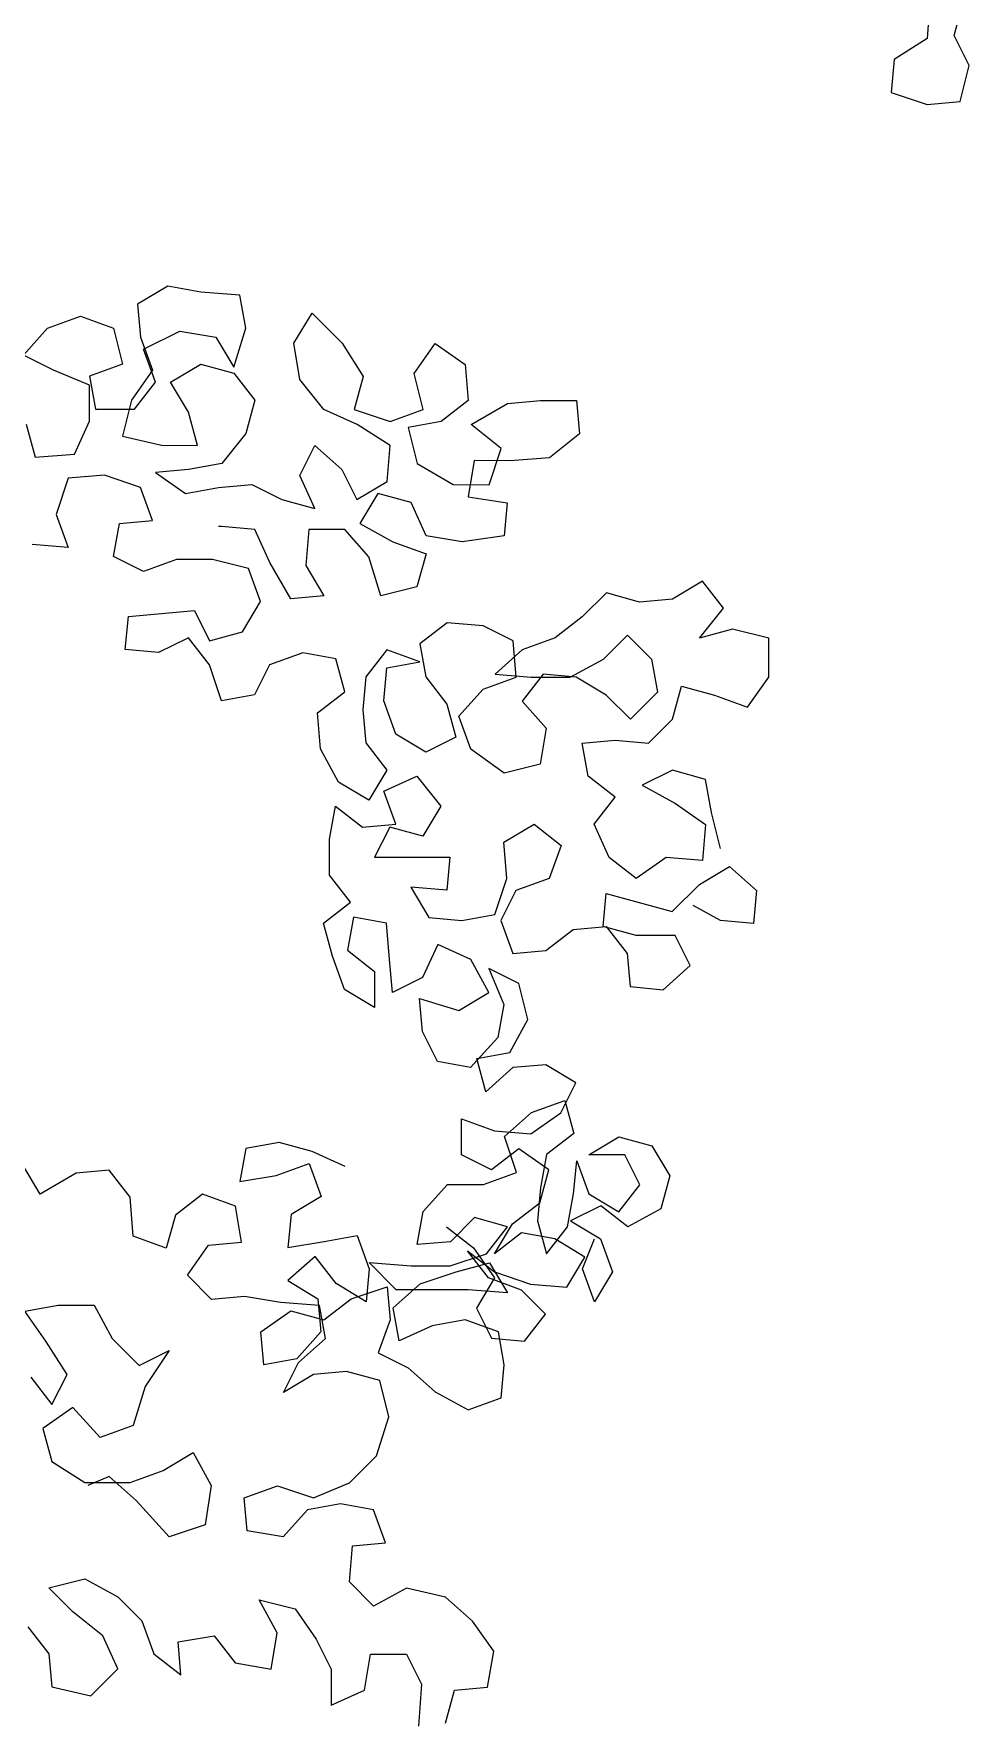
# Model space of a CAD drawing. Header units: millimetres. Extents: x -249630 to 95394, y -188036 to 109963.
# Drawn here: x -86592.5 to -86400.6, y -1520.2 to -1173.9 of the extents above; entities that cross this region are included whole.
import ezdxf

# ---------------------------------------------------------------- set-up
doc = ezdxf.new("R2010")
doc.units = ezdxf.units.MM
doc.layers.add('AHojas', color=86, linetype='Continuous')

# ---------------------------------------------------------------- blocks, each defined once
blk = doc.blocks.new('Arbol_01')
at = {"layer": 'AHojas'}
for p, q in [((1.08398, 1.90644), (1.08294, 1.89203)), ((1.0922, 1.89305), (1.0953, 1.90437)), ((1.08294, 1.89203), (1.0716, 1.88483)), ((1.09734, 1.88275), (1.0922, 1.89305)), ((1.0716, 1.88483), (1.07056, 1.87351)), ((1.09424, 1.87039), (1.09734, 1.88275)), ((1.07056, 1.87351), (1.08291, 1.86938)), ((1.08291, 1.86938), (1.09424, 1.87039)), ((0.82284, 1.80716), (0.81254, 1.80099)), ((0.83417, 1.80509), (0.82284, 1.80716)), ((0.84755, 1.80405), (0.83417, 1.80509)), ((0.81254, 1.80099), (0.81356, 1.78967)), ((0.8496, 1.79272), (0.84755, 1.80405)), ((0.7734, 1.78353), (0.78164, 1.79279)), ((0.78164, 1.79279), (0.79297, 1.79689)), ((0.79297, 1.79689), (0.80429, 1.79277)), ((0.80429, 1.79277), (0.80737, 1.78041)), ((0.84547, 1.77934), (0.8496, 1.79272)), ((0.86607, 1.78756), (0.87226, 1.79785)), ((0.87226, 1.79785), (0.88255, 1.78755)), ((0.81356, 1.78967), (0.81767, 1.77834)), ((0.81459, 1.78555), (0.82695, 1.79171)), ((0.82695, 1.79171), (0.8393, 1.78964)), ((0.8393, 1.78964), (0.84547, 1.77934)), ((0.86812, 1.7752), (0.86607, 1.78756)), ((0.88255, 1.78755), (0.88974, 1.77621)), ((0.90725, 1.77723), (0.91447, 1.78752)), ((0.91447, 1.78752), (0.92476, 1.7803)), ((0.78369, 1.77837), (0.7734, 1.78353)), ((0.81869, 1.77422), (0.81459, 1.78555)), ((0.79604, 1.77321), (0.78369, 1.77837)), ((0.80737, 1.78041), (0.79604, 1.7763)), ((0.79604, 1.7763), (0.79809, 1.76497)), ((0.81767, 1.77834), (0.81045, 1.76805)), ((0.82384, 1.77421), (0.83414, 1.78038)), ((0.83414, 1.78038), (0.84547, 1.77728)), ((0.84547, 1.77728), (0.85267, 1.76801)), ((0.87635, 1.7649), (0.86812, 1.7752)), ((0.88974, 1.77621), (0.88664, 1.76489)), ((0.91033, 1.76487), (0.90725, 1.77723)), ((0.92476, 1.7803), (0.92577, 1.76794)), ((0.79603, 1.76085), (0.79604, 1.77321)), ((0.81148, 1.76496), (0.81869, 1.77422)), ((0.83001, 1.76391), (0.82384, 1.77421)), ((0.79809, 1.76497), (0.81148, 1.76496)), ((0.81045, 1.76805), (0.80735, 1.75569)), ((0.83309, 1.75258), (0.83001, 1.76391)), ((0.85267, 1.76801), (0.84957, 1.75668)), ((0.88767, 1.75974), (0.87635, 1.7649)), ((0.88664, 1.76489), (0.899, 1.76076)), ((0.899, 1.76076), (0.91033, 1.76487)), ((0.92577, 1.76794), (0.9165, 1.76074)), ((0.9268, 1.7597), (0.93916, 1.7669)), ((0.93916, 1.7669), (0.95049, 1.76792)), ((0.95049, 1.76792), (0.96284, 1.76791)), ((0.96284, 1.76791), (0.96386, 1.75658)), ((0.7744, 1.75984), (0.77748, 1.74851)), ((0.79087, 1.74953), (0.79603, 1.76085)), ((0.89899, 1.75252), (0.88767, 1.75974)), ((0.9165, 1.76074), (0.90517, 1.75869)), ((0.90517, 1.75869), (0.90825, 1.74633)), ((0.93709, 1.75146), (0.9268, 1.7597)), ((0.80735, 1.75569), (0.82073, 1.75259)), ((0.82073, 1.75259), (0.83309, 1.75258)), ((0.84957, 1.75668), (0.84132, 1.7464)), ((0.86809, 1.74225), (0.87325, 1.75254)), ((0.87325, 1.75254), (0.88251, 1.7443)), ((0.89795, 1.74017), (0.89899, 1.75252)), ((0.96386, 1.75658), (0.95356, 1.74835)), ((0.77748, 1.74851), (0.79087, 1.74953)), ((0.84132, 1.7464), (0.82999, 1.74435)), ((0.90825, 1.74633), (0.9206, 1.73912)), ((0.92781, 1.74735), (0.92574, 1.73499)), ((0.94017, 1.74733), (0.92781, 1.74735)), ((0.93296, 1.7391), (0.93709, 1.75146)), ((0.95356, 1.74835), (0.94017, 1.74733)), ((0.7888, 1.7413), (0.78467, 1.72894)), ((0.80116, 1.74231), (0.7888, 1.7413)), ((0.81351, 1.73818), (0.80116, 1.74231)), ((0.82999, 1.74435), (0.81867, 1.74333)), ((0.81867, 1.74333), (0.82896, 1.73611)), ((0.87323, 1.73092), (0.86809, 1.74225)), ((0.88251, 1.7443), (0.88765, 1.734)), ((0.81762, 1.72685), (0.81351, 1.73818)), ((0.82896, 1.73611), (0.84028, 1.73816)), ((0.84028, 1.73816), (0.85161, 1.73918)), ((0.85161, 1.73918), (0.8619, 1.73402)), ((0.88765, 1.734), (0.89795, 1.74017)), ((0.89485, 1.73605), (0.88867, 1.72576)), ((0.90618, 1.73295), (0.89485, 1.73605)), ((0.9206, 1.73912), (0.93296, 1.7391)), ((0.92574, 1.73499), (0.93913, 1.73292)), ((0.78467, 1.72894), (0.78878, 1.71761)), ((0.8619, 1.73402), (0.87323, 1.73092)), ((0.91132, 1.72162), (0.90618, 1.73295)), ((0.93913, 1.73292), (0.93809, 1.72159)), ((0.80422, 1.71451), (0.80629, 1.72583)), ((0.80629, 1.72583), (0.81762, 1.72685)), ((0.8413, 1.72477), (0.84027, 1.72477)), ((0.85263, 1.72373), (0.8413, 1.72477)), ((0.85776, 1.7124), (0.85263, 1.72373)), ((0.87116, 1.72372), (0.87012, 1.71136)), ((0.88352, 1.7237), (0.87116, 1.72372)), ((0.89175, 1.71443), (0.88352, 1.7237)), ((0.88867, 1.72576), (0.89999, 1.71957)), ((0.78878, 1.71761), (0.77643, 1.71865)), ((0.89999, 1.71957), (0.91131, 1.71544)), ((0.92367, 1.71955), (0.91132, 1.72162)), ((0.93809, 1.72159), (0.92367, 1.71955)), ((0.81452, 1.70935), (0.80422, 1.71451)), ((0.82585, 1.71346), (0.81452, 1.70935)), ((0.8382, 1.71345), (0.82585, 1.71346)), ((0.85056, 1.71035), (0.8382, 1.71345)), ((0.86496, 1.70004), (0.85776, 1.7124)), ((0.89585, 1.70104), (0.89175, 1.71443)), ((0.91131, 1.71544), (0.90821, 1.70412)), ((0.85466, 1.69902), (0.85056, 1.71035)), ((0.87012, 1.71136), (0.87629, 1.70106)), ((1.00603, 1.70609), (0.99573, 1.69992)), ((1.01323, 1.69681), (1.00603, 1.70609)), ((0.87629, 1.70106), (0.86496, 1.70004)), ((0.90821, 1.70412), (0.89585, 1.70104)), ((0.97308, 1.702), (0.96483, 1.69377)), ((0.9844, 1.6989), (0.97308, 1.702)), ((0.80935, 1.69391), (0.83201, 1.69595)), ((0.83201, 1.69595), (0.83715, 1.68565)), ((0.84848, 1.68873), (0.85466, 1.69902)), ((0.99573, 1.69992), (0.9844, 1.6989)), ((1.00499, 1.68652), (1.01323, 1.69681)), ((0.80831, 1.68259), (0.80935, 1.69391)), ((0.83715, 1.68565), (0.84848, 1.68873)), ((0.9185, 1.69175), (0.90922, 1.68455)), ((0.93085, 1.69071), (0.9185, 1.69175)), ((0.94114, 1.68555), (0.93085, 1.69071)), ((0.96483, 1.69377), (0.95556, 1.68657)), ((1.01631, 1.6896), (1.00499, 1.68652)), ((1.02867, 1.6865), (1.01631, 1.6896)), ((0.82994, 1.68668), (0.81964, 1.68155)), ((0.83714, 1.67741), (0.82994, 1.68668)), ((0.90922, 1.68455), (0.91127, 1.67322)), ((0.94216, 1.6732), (0.94114, 1.68555)), ((0.95556, 1.68657), (0.94423, 1.68246)), ((0.97203, 1.67935), (0.98027, 1.68758)), ((0.98027, 1.68758), (0.9885, 1.67933)), ((1.02866, 1.67312), (1.02867, 1.6865)), ((0.81964, 1.68155), (0.80831, 1.68259)), ((0.84125, 1.66505), (0.83714, 1.67741)), ((0.85773, 1.67739), (0.85257, 1.6671)), ((0.86906, 1.6815), (0.85773, 1.67739)), ((0.88039, 1.67943), (0.86906, 1.6815)), ((0.88347, 1.6681), (0.88039, 1.67943)), ((0.89789, 1.6825), (0.89068, 1.67324)), ((0.90922, 1.67837), (0.89789, 1.6825)), ((0.89789, 1.67633), (0.90922, 1.67837)), ((0.94423, 1.68246), (0.93496, 1.67423)), ((0.9607, 1.67318), (0.97203, 1.67935)), ((0.9885, 1.67933), (0.99055, 1.668)), ((0.89068, 1.67324), (0.88964, 1.66192)), ((0.89685, 1.665), (0.89789, 1.67633)), ((0.91127, 1.67322), (0.91847, 1.66395)), ((0.93083, 1.66909), (0.94216, 1.6732)), ((0.93496, 1.67423), (0.94731, 1.67319)), ((0.95143, 1.67422), (0.94421, 1.66496)), ((0.94731, 1.67319), (0.9607, 1.67318)), ((0.96276, 1.67318), (0.95143, 1.67422)), ((0.97305, 1.66699), (0.96276, 1.67318)), ((1.02144, 1.66283), (1.02866, 1.67312)), ((0.85257, 1.6671), (0.84125, 1.66505)), ((0.87419, 1.6609), (0.88347, 1.6681)), ((0.92259, 1.65983), (0.93083, 1.66909)), ((0.98128, 1.65874), (0.97305, 1.66699)), ((0.99055, 1.668), (0.98128, 1.65874)), ((0.99569, 1.65873), (0.99879, 1.67006)), ((0.99879, 1.67006), (1.01012, 1.66696)), ((1.01012, 1.66696), (1.02144, 1.66283)), ((0.87521, 1.64854), (0.87419, 1.6609)), ((0.88964, 1.66192), (0.89066, 1.65059)), ((0.90096, 1.65367), (0.89685, 1.665)), ((0.91847, 1.66395), (0.92155, 1.65262)), ((0.92669, 1.6485), (0.92259, 1.65983)), ((0.94421, 1.66496), (0.95244, 1.65568)), ((0.95244, 1.65568), (0.95037, 1.64333)), ((0.98745, 1.6505), (0.99569, 1.65873)), ((0.88138, 1.63721), (0.87521, 1.64854)), ((0.89066, 1.65059), (0.89786, 1.64132)), ((0.91125, 1.64748), (0.90096, 1.65367)), ((0.92155, 1.65262), (0.91125, 1.64748)), ((0.93801, 1.64025), (0.92669, 1.6485)), ((0.96479, 1.65052), (0.97612, 1.65154)), ((0.96684, 1.63919), (0.96479, 1.65052)), ((0.97612, 1.65154), (0.98745, 1.6505)), ((0.95037, 1.64333), (0.93801, 1.64025)), ((0.89167, 1.63103), (0.88138, 1.63721)), ((0.89786, 1.64132), (0.89167, 1.63103)), ((0.89682, 1.63411), (0.90815, 1.63925)), ((0.90815, 1.63925), (0.91638, 1.62894)), ((0.9761, 1.63198), (0.96684, 1.63919)), ((0.99568, 1.64123), (0.98538, 1.63609)), ((1.007, 1.63813), (0.99568, 1.64123)), ((1.00905, 1.6268), (1.007, 1.63813)), ((0.90093, 1.62278), (0.89682, 1.63411)), ((0.96889, 1.62272), (0.9761, 1.63198)), ((0.98538, 1.63609), (0.9967, 1.6299)), ((0.87827, 1.61765), (0.88034, 1.62898)), ((0.88034, 1.62898), (0.8896, 1.62176)), ((0.91638, 1.62894), (0.91019, 1.61865)), ((0.9967, 1.6299), (1.00699, 1.62268)), ((1.01213, 1.61444), (1.00905, 1.6268)), ((0.8896, 1.62176), (0.90093, 1.62278)), ((0.89887, 1.62175), (0.89371, 1.61146)), ((0.91019, 1.61865), (0.89887, 1.62175)), ((0.93799, 1.61657), (0.94829, 1.62274)), ((0.94829, 1.62274), (0.95755, 1.61552)), ((0.97403, 1.61139), (0.96889, 1.62272)), ((1.00699, 1.62268), (1.00595, 1.61033)), ((0.87826, 1.6053), (0.87827, 1.61765)), ((0.93901, 1.60421), (0.93799, 1.61657)), ((0.95755, 1.61552), (0.95343, 1.6042)), ((0.89371, 1.61146), (0.91945, 1.61144)), ((0.91945, 1.61144), (0.91841, 1.60011)), ((0.98329, 1.60417), (0.97403, 1.61139)), ((0.99359, 1.61137), (0.98329, 1.60417)), ((1.00595, 1.61033), (0.99359, 1.61137)), ((1.00491, 1.60209), (1.01521, 1.60826)), ((1.01521, 1.60826), (1.02447, 1.60001)), ((0.88546, 1.59602), (0.87826, 1.6053)), ((0.93488, 1.59186), (0.93901, 1.60421)), ((0.95343, 1.6042), (0.9421, 1.60009)), ((0.99563, 1.59283), (1.00491, 1.60209)), ((0.87619, 1.58882), (0.88546, 1.59602)), ((0.90606, 1.60115), (0.91223, 1.59085)), ((0.91841, 1.60011), (0.90606, 1.60115)), ((0.9421, 1.60009), (0.93694, 1.5898)), ((0.97194, 1.58771), (0.97299, 1.59903)), ((0.97299, 1.59903), (0.99563, 1.59283)), ((1.02447, 1.60001), (1.02343, 1.58869)), ((0.88648, 1.59087), (0.88441, 1.57955)), ((0.89781, 1.5888), (0.88648, 1.59087)), ((0.91223, 1.59085), (0.92355, 1.58981)), ((0.92355, 1.58981), (0.93488, 1.59186)), ((1.0121, 1.58973), (1.00284, 1.59488)), ((0.87926, 1.57749), (0.87619, 1.58882)), ((0.89883, 1.57645), (0.89781, 1.5888)), ((0.93694, 1.5898), (0.94105, 1.57847)), ((0.95237, 1.57949), (0.96165, 1.58669)), ((0.96165, 1.58669), (0.97297, 1.5877)), ((0.98327, 1.58461), (0.97194, 1.58771)), ((0.97297, 1.5877), (0.98017, 1.57843)), ((0.99665, 1.58459), (0.98327, 1.58461)), ((1.00179, 1.57429), (0.99665, 1.58459)), ((1.02343, 1.58869), (1.0121, 1.58973)), ((0.88441, 1.57955), (0.89368, 1.57233)), ((0.91531, 1.58158), (0.91015, 1.57026)), ((0.92663, 1.57642), (0.91531, 1.58158)), ((0.94105, 1.57847), (0.95237, 1.57949)), ((0.88337, 1.56616), (0.87926, 1.57749)), ((0.89985, 1.56512), (0.89883, 1.57645)), ((0.9328, 1.56509), (0.92663, 1.57642)), ((0.9328, 1.57333), (0.93794, 1.56096)), ((0.9431, 1.56817), (0.9328, 1.57333)), ((0.98017, 1.57843), (0.98119, 1.5671)), ((0.99252, 1.56606), (1.00179, 1.57429)), ((0.89368, 1.57233), (0.89366, 1.55998)), ((0.91015, 1.57026), (0.89985, 1.56512)), ((0.94617, 1.55581), (0.9431, 1.56817)), ((0.98119, 1.5671), (0.99252, 1.56606)), ((0.89366, 1.55998), (0.88337, 1.56616)), ((0.90911, 1.56305), (0.92249, 1.55892)), ((0.91013, 1.55172), (0.90911, 1.56305)), ((0.92249, 1.55892), (0.9328, 1.56509)), ((0.93794, 1.56096), (0.93587, 1.54964)), ((0.93999, 1.54449), (0.94617, 1.55581)), ((0.91527, 1.54142), (0.91013, 1.55172)), ((0.93587, 1.54964), (0.92659, 1.53935)), ((0.92866, 1.54244), (0.93999, 1.54449)), ((0.92659, 1.53935), (0.91527, 1.54142)), ((0.93174, 1.53111), (0.92866, 1.54244)), ((0.94101, 1.53934), (0.93174, 1.53111)), ((0.95234, 1.54036), (0.94101, 1.53934)), ((0.96263, 1.53417), (0.95234, 1.54036)), ((0.95747, 1.52388), (0.96263, 1.53417)), ((0.94747, 1.52396), (0.9588, 1.52806)), ((0.9588, 1.52806), (0.96188, 1.51674)), ((0.92348, 1.50949), (0.92349, 1.52185)), ((0.92349, 1.52185), (0.93481, 1.51772)), ((0.93819, 1.51573), (0.94747, 1.52396)), ((0.94717, 1.51668), (0.95747, 1.52388)), ((0.93481, 1.51772), (0.94717, 1.51668)), ((0.9423, 1.50337), (0.93819, 1.51573)), ((0.96188, 1.51674), (0.9526, 1.50954)), ((0.96702, 1.50952), (0.97732, 1.51569)), ((0.97732, 1.51569), (0.98865, 1.51259)), ((0.84964, 1.51169), (0.84757, 1.50037)), ((0.86097, 1.51374), (0.84964, 1.51169)), ((0.87229, 1.51064), (0.86097, 1.51374)), ((0.88361, 1.50548), (0.87229, 1.51064)), ((0.93377, 1.50434), (0.92348, 1.50949)), ((0.94304, 1.51154), (0.93377, 1.50434)), ((0.95333, 1.50432), (0.94304, 1.51154)), ((0.9526, 1.50954), (0.95053, 1.49821)), ((0.97938, 1.50951), (0.96702, 1.50952)), ((0.98451, 1.49921), (0.97938, 1.50951)), ((0.98865, 1.51259), (0.99481, 1.50229)), ((0.77913, 1.49604), (0.77297, 1.50634)), ((0.80282, 1.50426), (0.7915, 1.50324)), ((0.81002, 1.49498), (0.80282, 1.50426)), ((0.85993, 1.50241), (0.87126, 1.50652)), ((0.87126, 1.50652), (0.87536, 1.49519)), ((0.95024, 1.49299), (0.95333, 1.50432)), ((0.96186, 1.49614), (0.9629, 1.50747)), ((0.9629, 1.50747), (0.96701, 1.49614)), ((0.7915, 1.50324), (0.77913, 1.49604)), ((0.84757, 1.50037), (0.85993, 1.50241)), ((0.91037, 1.49001), (0.91861, 1.49927)), ((0.91861, 1.49927), (0.93097, 1.49926)), ((0.93097, 1.49926), (0.9423, 1.50337)), ((0.95053, 1.49821), (0.94949, 1.48689)), ((0.9773, 1.48995), (0.98451, 1.49921)), ((0.99481, 1.50229), (0.99171, 1.49097)), ((0.81104, 1.4816), (0.81002, 1.49498)), ((0.83474, 1.49599), (0.82546, 1.48879)), ((0.84606, 1.49186), (0.83474, 1.49599)), ((0.84811, 1.4795), (0.84606, 1.49186)), ((0.87536, 1.49519), (0.86506, 1.48902)), ((0.94096, 1.4858), (0.95024, 1.49299)), ((0.95979, 1.48482), (0.96186, 1.49614)), ((0.97112, 1.49201), (0.96082, 1.48688)), ((0.96701, 1.49614), (0.9773, 1.48995)), ((0.98038, 1.4848), (0.97112, 1.49201)), ((0.82546, 1.48879), (0.82236, 1.47747)), ((0.86506, 1.48902), (0.86402, 1.4777)), ((0.9083, 1.47869), (0.91037, 1.49001)), ((0.92787, 1.48794), (0.91963, 1.47971)), ((0.9392, 1.48484), (0.92787, 1.48794)), ((0.94949, 1.48689), (0.95257, 1.47556)), ((0.96082, 1.48688), (0.97111, 1.48069)), ((0.99171, 1.49097), (0.98038, 1.4848)), ((0.82236, 1.47747), (0.81104, 1.4816)), ((0.87638, 1.47975), (0.88771, 1.48179)), ((0.88771, 1.48179), (0.89182, 1.47046)), ((0.91831, 1.48479), (0.92757, 1.47757)), ((0.93198, 1.47558), (0.9392, 1.48484)), ((0.93477, 1.4755), (0.94096, 1.4858)), ((0.94405, 1.4827), (0.93477, 1.4755)), ((0.95537, 1.48063), (0.94405, 1.4827)), ((0.95257, 1.47556), (0.95979, 1.48482)), ((0.96566, 1.47445), (0.95537, 1.48063)), ((0.96492, 1.4704), (0.96905, 1.48069)), ((0.97111, 1.48069), (0.97522, 1.46936)), ((0.82956, 1.46819), (0.83678, 1.47848)), ((0.83678, 1.47848), (0.84811, 1.4795)), ((0.87329, 1.4746), (0.86401, 1.46637)), ((0.86402, 1.4777), (0.87638, 1.47975)), ((0.88049, 1.46533), (0.87329, 1.4746)), ((0.91963, 1.47971), (0.9083, 1.47869)), ((0.91962, 1.47147), (0.93198, 1.47558)), ((0.92551, 1.47654), (0.93477, 1.46933)), ((0.93271, 1.46727), (0.92551, 1.47654)), ((0.92757, 1.47757), (0.93477, 1.46727)), ((0.89182, 1.47046), (0.89078, 1.45914)), ((0.89182, 1.47252), (0.90623, 1.47148)), ((0.90108, 1.46325), (0.89182, 1.47252)), ((0.90623, 1.47148), (0.91962, 1.47147)), ((0.90932, 1.4653), (0.92168, 1.46941)), ((0.92168, 1.46941), (0.93301, 1.47249)), ((0.93301, 1.47249), (0.93917, 1.46218)), ((0.93477, 1.46933), (0.94712, 1.4652)), ((0.95948, 1.46416), (0.96566, 1.47445)), ((0.96903, 1.45907), (0.96492, 1.4704)), ((0.97522, 1.46936), (0.96903, 1.45907)), ((0.83779, 1.45995), (0.82956, 1.46819)), ((0.86401, 1.46637), (0.8743, 1.46018)), ((0.89078, 1.45914), (0.88049, 1.46533)), ((0.88563, 1.46017), (0.89799, 1.46428)), ((0.89799, 1.46428), (0.89901, 1.45295)), ((0.90004, 1.45707), (0.90932, 1.4653)), ((0.92579, 1.46323), (0.90108, 1.46325)), ((0.93917, 1.46218), (0.92579, 1.46323)), ((0.93477, 1.46727), (0.92858, 1.45698)), ((0.94403, 1.46314), (0.93271, 1.46727)), ((0.95226, 1.45489), (0.94403, 1.46314)), ((0.94712, 1.4652), (0.95948, 1.46416)), ((0.77395, 1.45589), (0.78528, 1.45794)), ((0.78528, 1.45794), (0.79763, 1.45793)), ((0.79763, 1.45793), (0.8038, 1.44659)), ((0.84912, 1.46097), (0.83779, 1.45995)), ((0.86147, 1.4589), (0.84912, 1.46097)), ((0.87486, 1.45785), (0.86147, 1.4589)), ((0.8743, 1.46018), (0.87532, 1.44886)), ((0.87691, 1.44653), (0.87486, 1.45785)), ((0.87636, 1.45297), (0.88563, 1.46017)), ((0.78115, 1.44558), (0.77395, 1.45589)), ((0.85473, 1.44887), (0.86503, 1.45607)), ((0.86503, 1.45607), (0.87636, 1.45297)), ((0.89901, 1.45295), (0.89488, 1.44163)), ((0.90209, 1.44574), (0.90004, 1.45707)), ((0.92475, 1.45293), (0.91342, 1.45088)), ((0.93607, 1.4488), (0.92475, 1.45293)), ((0.92858, 1.45698), (0.93372, 1.44667)), ((0.94504, 1.44563), (0.95226, 1.45489)), ((0.8038, 1.44659), (0.81306, 1.43732)), ((0.85575, 1.43755), (0.85473, 1.44887)), ((0.87532, 1.44886), (0.86708, 1.4396)), ((0.86763, 1.4383), (0.87691, 1.44653)), ((0.91342, 1.45088), (0.90209, 1.44574)), ((0.93372, 1.44667), (0.94504, 1.44563)), ((0.93812, 1.43747), (0.93607, 1.4488)), ((0.78835, 1.43425), (0.78115, 1.44558)), ((0.81306, 1.43732), (0.82336, 1.44246)), ((0.82336, 1.44246), (0.81511, 1.43011)), ((0.89488, 1.44163), (0.90517, 1.43647)), ((0.78319, 1.42396), (0.78835, 1.43425)), ((0.86708, 1.4396), (0.85575, 1.43755)), ((0.86248, 1.42801), (0.86763, 1.4383)), ((0.87278, 1.43417), (0.86248, 1.42801)), ((0.88411, 1.43519), (0.87278, 1.43417)), ((0.89543, 1.43209), (0.88411, 1.43519)), ((0.90517, 1.43647), (0.91443, 1.42823)), ((0.93708, 1.42615), (0.93812, 1.43747)), ((0.77599, 1.43323), (0.78319, 1.42396)), ((0.81511, 1.43011), (0.81098, 1.41673)), ((0.89851, 1.41974), (0.89543, 1.43209)), ((0.79039, 1.42292), (0.78009, 1.41572)), ((0.79965, 1.41262), (0.79039, 1.42292)), ((0.91443, 1.42823), (0.92575, 1.42204)), ((0.92575, 1.42204), (0.93708, 1.42615)), ((0.81098, 1.41673), (0.79965, 1.41262)), ((0.89438, 1.40635), (0.89851, 1.41974)), ((0.78009, 1.41572), (0.78317, 1.4044)), ((0.82126, 1.40127), (0.83157, 1.40744)), ((0.83157, 1.40744), (0.83773, 1.39611)), ((0.8851, 1.39709), (0.89438, 1.40635)), ((0.78317, 1.4044), (0.79449, 1.39718)), ((0.80993, 1.39716), (0.82126, 1.40127)), ((0.79449, 1.39718), (0.80993, 1.39716)), ((0.80273, 1.39923), (0.79552, 1.39615)), ((0.81199, 1.39098), (0.80273, 1.39923)), ((0.83773, 1.39611), (0.83566, 1.38272)), ((0.84906, 1.39198), (0.86039, 1.39609)), ((0.86039, 1.39609), (0.87274, 1.39196)), ((0.87274, 1.39196), (0.8851, 1.39709)), ((0.8233, 1.37862), (0.81199, 1.39098)), ((0.85008, 1.38065), (0.84906, 1.39198)), ((0.87068, 1.38784), (0.86243, 1.37858)), ((0.88201, 1.38989), (0.87068, 1.38784)), ((0.89333, 1.38782), (0.88201, 1.38989)), ((0.89744, 1.37649), (0.89333, 1.38782)), ((0.83566, 1.38272), (0.8233, 1.37862)), ((0.86243, 1.37858), (0.85008, 1.38065)), ((0.88611, 1.37547), (0.89744, 1.37649)), ((0.88507, 1.36312), (0.88611, 1.37547)), ((0.7821, 1.36115), (0.79446, 1.36423)), ((0.79033, 1.3529), (0.7821, 1.36115)), ((0.79446, 1.36423), (0.80578, 1.35804)), ((0.8933, 1.35487), (0.88507, 1.36312)), ((0.90463, 1.36104), (0.8933, 1.35487)), ((0.91801, 1.35794), (0.90463, 1.36104)), ((0.80578, 1.35804), (0.81401, 1.34979)), ((0.85417, 1.35697), (0.86653, 1.35386)), ((0.86034, 1.34563), (0.85417, 1.35697)), ((0.86653, 1.35386), (0.87373, 1.34356)), ((0.92727, 1.34969), (0.91801, 1.35794)), ((0.77488, 1.34777), (0.78208, 1.3385)), ((0.80062, 1.34466), (0.79033, 1.3529)), ((0.81401, 1.34979), (0.81812, 1.33846)), ((0.93447, 1.33939), (0.92727, 1.34969)), ((0.80576, 1.33333), (0.80062, 1.34466)), ((0.82636, 1.34258), (0.83872, 1.34462)), ((0.82738, 1.33125), (0.82636, 1.34258)), ((0.83872, 1.34462), (0.84592, 1.33535)), ((0.85827, 1.33328), (0.86034, 1.34563)), ((0.87373, 1.34356), (0.87886, 1.33326)), ((0.78208, 1.3385), (0.7831, 1.32717)), ((0.81812, 1.33846), (0.82738, 1.33125)), ((0.89018, 1.32604), (0.89226, 1.3384)), ((0.89226, 1.3384), (0.90461, 1.33838)), ((0.90461, 1.33838), (0.90975, 1.32808)), ((0.9324, 1.32703), (0.93447, 1.33939)), ((0.79648, 1.32407), (0.80576, 1.33333)), ((0.84592, 1.33535), (0.85827, 1.33328)), ((0.87886, 1.33326), (0.87885, 1.3209)), ((0.7831, 1.32717), (0.79648, 1.32407)), ((0.87885, 1.3209), (0.89018, 1.32604)), ((0.90975, 1.32808), (0.90871, 1.31367)), ((0.91798, 1.31469), (0.92107, 1.32601)), ((0.92107, 1.32601), (0.9324, 1.32703))]:
    blk.add_line(p, q, dxfattribs=at)

msp = doc.modelspace()

# ---------------------------------------------------------------- block references
at = {"xscale": 598.9603255755416, "yscale": 598.9603255755416, "zscale": 598.9603255755416}
msp.add_blockref('Arbol_01', (-87057.866, -2308.069), dxfattribs=at)

doc.saveas('drawing.dxf')
